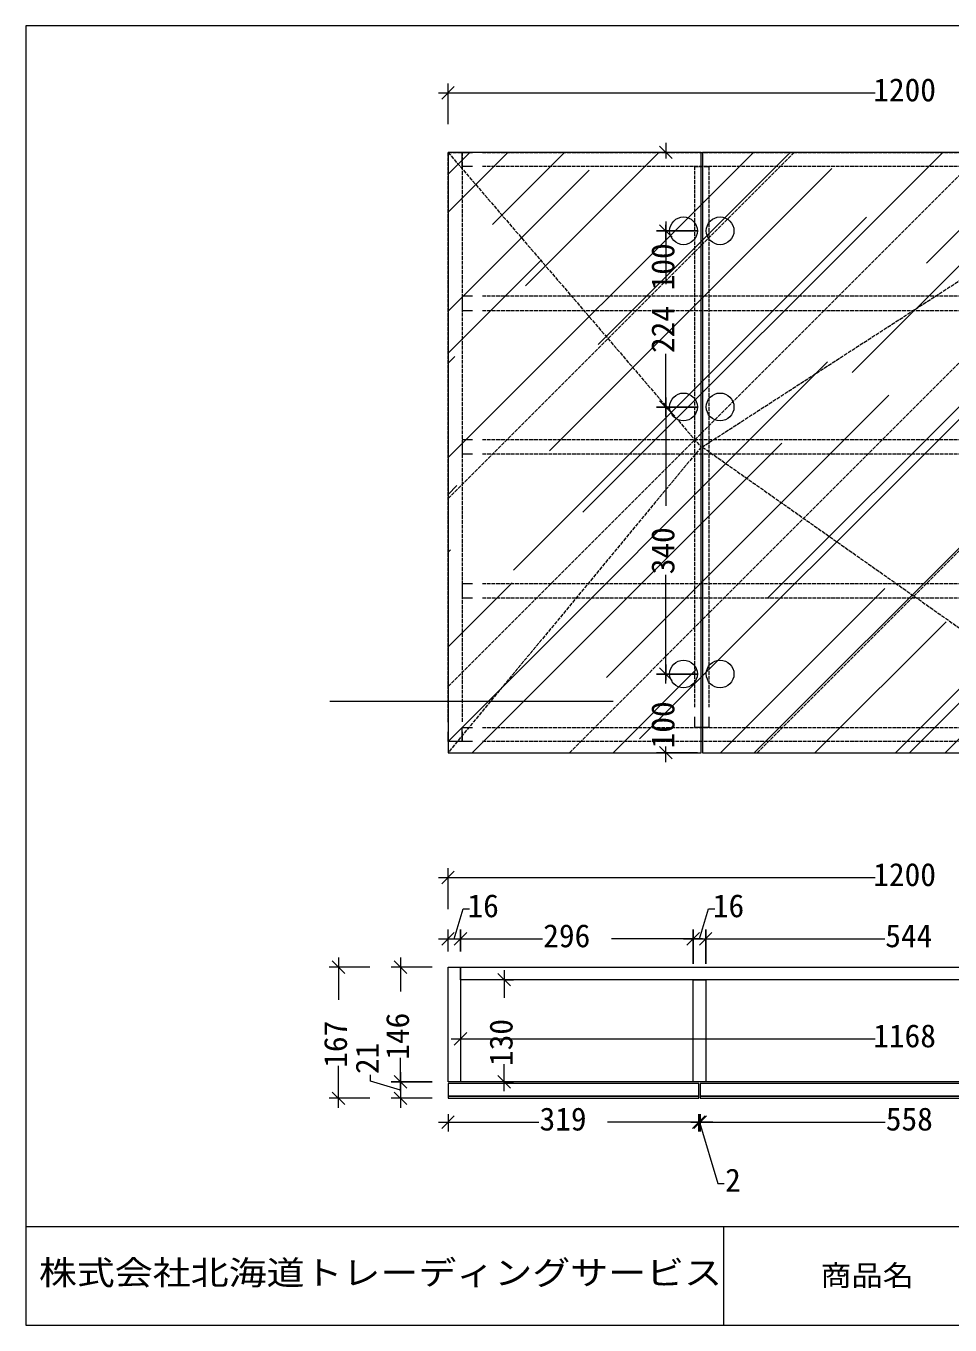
# Model space of a CAD drawing. Units: millimetres, scale not verified. Extents: x -1249 to 1249, y -827 to 827.
# Drawn here: x -1249 to -74, y -827 to 827 of the extents above; entities that cross this region are included whole.
import ezdxf
from ezdxf.enums import TextEntityAlignment as Align

# ---------------------------------------------------------------- set-up
doc = ezdxf.new("R2010")
doc.units = ezdxf.units.MM
doc.header["$LTSCALE"] = 6
doc.linetypes.add('USER1', pattern=[1, 0.8, -0.2])
doc.layers.add('0-0_0', color=1, linetype='Continuous', lineweight=18)
doc.styles.add('ＭＳ ゴシック', font='')
doc.styles.get('ＭＳ ゴシック').set_extended_font_data('MS Gothic')

msp = doc.modelspace()

# ---------------------------------------------------------------- linework, layer by layer
at = {"layer": '0-0_0'}
for p, q in [((-704.321, 749.368), (-720.331, 733.358)), ((-712.326, 701.339), (-712.326, 753.37)), ((-724.333, 741.363), (-168.724, 741.363)), ((-395.043, 665.681), (-447.074, 665.681)), ((-427.062, 657.676), (-443.072, 673.686)), ((-435.067, 677.688), (-435.067, 658.04)), ((-435.067, 577.627), (-435.067, 497.943)), ((-435.067, 553.613), (-435.067, 573.261)), ((-435.067, 329.477), (-435.067, 409.162)), ((-435.067, 353.492), (-435.067, 215.59)), ((-435.067, -10.365), (-435.067, 127.9)), ((-435.067, 13.649), (-435.067, -5.999)), ((-395.043, -98.419), (-447.074, -98.419)), ((-443.072, -90.414), (-427.062, -106.423)), ((-435.067, -110.426), (-435.067, -90.414)), ((-712.326, -297.448), (-712.326, -245.417)), ((-724.333, -257.424), (-168.724, -257.424)), ((-704.321, -249.419), (-720.331, -265.429)), ((-704.321, -327.285), (-720.331, -343.294)), ((-712.326, -351.299), (-712.326, -323.282)), ((-724.333, -335.289), (-684.309, -335.289)), ((-708.324, -335.289), (-592.253, -335.289)), ((-388.493, -335.289), (-504.2, -335.289)), ((-412.508, -335.289), (-372.484, -335.289)), ((-396.498, -335.289), (-156.717, -335.289)), ((-843.678, -379.316), (-859.688, -363.306)), ((-851.683, -359.304), (-851.683, -412.791)), ((-764.721, -379.316), (-780.731, -363.306)), ((-772.726, -359.304), (-772.726, -402.239)), ((-811.659, -371.311), (-863.69, -371.311)), ((-732.702, -371.311), (-784.734, -371.311)), ((-633.005, -395.326), (-649.015, -379.316)), ((-641.01, -375.314), (-641.01, -410.244)), ((-641.01, -387.321), (-629.003, -387.321)), ((-708.324, -462.639), (-168.724, -462.639)), ((-688.311, -454.634), (-704.321, -470.644)), ((-696.316, -462.639), (-696.316, -474.647)), ((-772.726, -529.225), (-772.726, -486.654)), ((-641.01, -529.225), (-641.01, -494.659)), ((-851.683, -550.329), (-851.683, -496.842)), ((-772.726, -505.211), (-772.726, -550.329)), ((-649.015, -509.213), (-633.005, -525.223)), ((-641.01, -517.218), (-629.003, -517.218)), ((-811.659, -538.322), (-863.69, -538.322)), ((-859.688, -530.317), (-843.678, -546.326)), ((-732.702, -538.322), (-784.734, -538.322)), ((-780.731, -530.317), (-764.721, -546.326)), ((-704.321, -560.517), (-720.331, -576.527)), ((-712.326, -558.334), (-712.326, -580.529)), ((-724.333, -568.522), (-596.62, -568.522)), ((-381.216, -568.522), (-509.294, -568.522)), ((-403.412, -568.522), (-155.989, -568.522))]:
    msp.add_line(p, q, dxfattribs=at)
at = {"layer": '0-0_0', "color": 4}
for p, q in [((-712.326, 589.635), (-636.28, 665.681)), ((-712.326, 638.028), (-684.673, 665.681)), ((-712.326, 277.082), (-323.727, 665.681)), ((-655.928, 573.989), (-564.236, 665.681)), ((-613.721, 495.76), (-444.163, 665.681)), ((-540.949, 207.585), (-82.854, 665.681)), ((-521.301, 421.169), (-277.153, 665.681)), ((-322.635, -98.419), (441.464, 665.681)), ((-305.898, 98.064), (261.719, 665.681)), ((-198.196, 385.511), (82.337, 665.681)), ((-103.593, 524.504), (37.219, 665.681)), ((-583.157, 285.814), (-224.03, 644.941)), ((-712.326, 463.74), (-532.945, 643.122)), ((-468.542, -80.59), (250.075, 637.664)), ((-629.003, 134.086), (-180.003, 583.085)), ((-142.89, -98.419), (487.674, 532.145)), ((-712.326, 409.889), (-593.345, 528.871)), ((-712.326, 397.154), (-703.593, 405.887)), ((-712.326, -84.228), (-229.488, 398.974)), ((-510.749, -2.724), (-151.259, 356.766)), ((-125.061, -98.419), (322.847, 349.489)), ((-681.762, -98.419), (-287.705, 295.638)), ((-712.326, 230.144), (-701.046, 241.788)), ((-712.326, 156.645), (-709.051, 159.92)), ((-79.943, -98.419), (176.576, 158.101)), ((-712.326, 36.208), (-630.822, 117.712)), ((-365.57, -98.419), (-156.717, 110.435)), ((-245.498, -98.419), (-78.487, 68.228)), ((-502.017, -98.419), (-395.771, 8.191))]:
    msp.add_line(p, q, dxfattribs=at)
at = {"layer": '0-0_0', "color": 4, "linetype": 'USER1'}
for p, q in [((-712.326, 225.05), (-271.695, 665.681)), ((-712.326, -14.004), (-32.641, 665.681)), ((-557.687, -98.419), (206.049, 665.681)), ((-318.997, -98.419), (445.103, 665.681))]:
    msp.add_line(p, q, dxfattribs=at)
at = {"layer": '0-0_0', "color": 7}
for p, q in [((-1249.379, -701.329), (1248.863, -701.329)), ((-361.932, -701.329), (-361.932, -826.86))]:
    msp.add_line(p, q, dxfattribs=at)
for points in [[(-1249.379, -826.86), (1248.863, -826.86), (1248.863, 826.506), (-1249.379, 826.506)], [(-712.326, -98.419), (-390.313, -98.419), (-390.313, 665.681), (-712.326, 665.681)], [(-388.493, -98.419), (163.478, -98.419), (163.478, 665.681), (-388.493, 665.681)], [(-712.326, -371.311), (-696.316, -371.311), (-696.316, -517.218), (-712.326, -517.218)], [(-712.326, -371.311), (487.674, -371.311), (487.674, -517.218), (-712.326, -517.218)], [(-696.316, -371.311), (471.664, -371.311), (471.664, -387.321), (-696.316, -387.321)], [(-400.501, -387.321), (-384.491, -387.321), (-384.491, -517.218), (-400.501, -517.218)], [(-393.224, -519.401), (-712.326, -519.401), (-712.326, -535.411), (-393.224, -535.411), (-712.326, -535.411), (-712.326, -538.322), (-393.224, -538.322)], [(166.752, -519.401), (-391.404, -519.401), (-391.404, -538.322), (166.752, -538.322)]]:
    msp.add_lwpolyline(points, close=True, dxfattribs=at)
at = {"layer": '0-0_0', "color": 7, "linetype": 'USER1', "lineweight": 15}
for points in [[(-712.326, -59.486), (-712.326, 665.681), (-694.497, 665.681), (-694.497, -59.486)], [(-712.326, 665.681), (-390.313, 290.544), (-712.326, -98.419)], [(-668.663, 665.681), (469.845, 665.681), (469.845, 647.488), (-668.663, 647.488)], [(-398.318, -40.565), (-398.318, 647.488), (-380.489, 647.488), (-380.489, -40.565)], [(163.478, 647.488), (-388.493, 290.544), (163.478, -98.419)], [(-668.663, 464.468), (469.845, 464.468), (469.845, 482.661), (-668.663, 482.661)], [(-668.663, 281.812), (469.845, 281.812), (469.845, 299.641), (-668.663, 299.641)], [(-668.663, 98.792), (469.845, 98.792), (469.845, 116.621), (-668.663, 116.621)], [(-668.663, -66.399), (469.845, -66.399), (469.845, -84.228), (-668.663, -84.228)]]:
    msp.add_lwpolyline(points, dxfattribs=at)
at = {"layer": '0-0_0', "color": 7, "lineweight": 15}
for points in [[(-681.034, 647.488), (-694.497, 647.488), (-694.497, 665.681), (-681.034, 665.681)], [(-681.034, 482.661), (-694.497, 482.661), (-694.497, 464.468), (-681.034, 464.468)], [(-681.034, 299.641), (-694.497, 299.641), (-694.497, 281.812), (-681.034, 281.812)], [(-681.034, 116.621), (-694.497, 116.621), (-694.497, 98.792), (-681.034, 98.792)], [(-380.489, -52.936), (-380.489, -66.399), (-398.318, -66.399), (-398.318, -52.936)], [(-694.497, -71.857), (-694.497, -84.228), (-712.326, -84.228), (-712.326, -71.857)], [(-681.034, -84.228), (-694.497, -84.228), (-694.497, -66.399), (-681.034, -66.399)]]:
    msp.add_lwpolyline(points, dxfattribs=at)
at = {"layer": '0-0_0'}
for points in [[(-447.074, 565.62), (-395.043, 565.62), (-447.074, 565.62)], [(-443.072, 573.625), (-427.062, 557.615), (-443.072, 573.625)], [(-443.072, 349.489), (-427.062, 333.48), (-443.072, 349.489)], [(-447.074, 341.484), (-395.043, 341.484), (-447.074, 341.484)], [(-447.074, 1.642), (-395.043, 1.642), (-447.074, 1.642)], [(-443.072, 9.647), (-427.062, -6.363), (-443.072, 9.647)], [(-502.381, -33.288), (-505.655, -33.288), (-862.599, -33.288)], [(-704.321, -335.289), (-693.042, -297.084), (-685.037, -297.084)], [(-392.496, -335.289), (-380.852, -297.084), (-372.848, -297.084)], [(-704.321, -343.294), (-688.311, -327.285), (-704.321, -343.294)], [(-696.316, -323.282), (-696.316, -351.299), (-696.316, -323.282)], [(-408.506, -343.294), (-392.496, -327.285), (-408.506, -343.294)], [(-400.501, -323.282), (-400.501, -367.309), (-400.501, -323.282)], [(-392.496, -343.294), (-376.486, -327.285), (-392.496, -343.294)], [(-384.491, -323.282), (-384.491, -367.309), (-384.491, -323.282)], [(-772.726, -527.77), (-810.931, -516.49), (-810.931, -508.485)], [(-780.731, -509.213), (-764.721, -525.223), (-780.731, -509.213)], [(-784.734, -517.218), (-732.702, -517.218), (-784.734, -517.218)], [(-385.219, -560.517), (-401.228, -576.527), (-385.219, -560.517)], [(-399.409, -576.527), (-383.399, -560.517), (-399.409, -576.527)], [(-393.224, -580.529), (-393.224, -558.334), (-393.224, -580.529)], [(-391.404, -580.529), (-391.404, -558.334), (-391.404, -580.529)], [(-375.395, -568.522), (-391.404, -568.522), (-393.224, -568.522), (-409.233, -568.522)], [(-392.496, -568.522), (-368.845, -646.751), (-360.84, -646.751)]]:
    msp.add_lwpolyline(points, dxfattribs=at)
at = {"layer": '0-0_0', "color": 7}
msp.add_lwpolyline([(166.752, -535.411), (-391.404, -535.411), (166.752, -535.411)], dxfattribs=at)
for centre in [(-412.69, 565.802), (-366.116, 565.802), (-412.69, 341.666), (-366.116, 341.666), (-412.69, 1.824), (-366.116, 1.824)]:
    msp.add_circle(centre, 17.647, dxfattribs=at)

# ---------------------------------------------------------------- texts
at = {"layer": '0-0_0', "color": 7, "style": 'ＭＳ ゴシック'}
for s, p in [('1200', (-171.271, 721.791)), ('1200', (-171.271, -276.996)), ('16', (-687.584, -316.657)), ('16', (-375.395, -316.657)), ('296', (-591.162, -354.861)), ('544', (-155.989, -354.861)), ('1168', (-171.271, -482.211)), ('319', (-595.892, -588.094)), ('558', (-155.261, -588.094)), ('2', (-359.749, -665.883))]:
    msp.add_text(s, height=29.33, dxfattribs=at).set_placement(p, align=Align.BOTTOM_LEFT)
for s, p in [('224 100', (-415.495, 410.253)), ('340', (-415.495, 128.628)), ('100', (-415.495, -92.961)), ('167', (-832.111, -499.389)), ('146', (-753.154, -489.201)), ('130', (-621.438, -497.206)), ('21', (-791.799, -507.394))]:
    msp.add_text(s, height=29.33, rotation=90, dxfattribs=at).set_placement(p, align=Align.BOTTOM_LEFT)
at = {"layer": '0-0_0', "color": 2, "style": 'ＭＳ ゴシック', "width": 1.15}
msp.add_text('株式会社北海道トレーディングサービス', height=30.79, dxfattribs=at).set_placement((-1233.01, -784.925), align=Align.BOTTOM_LEFT)
at = {"layer": '0-0_0', "color": 3, "style": 'ＭＳ ゴシック', "width": 1.1}
msp.add_text('商品名', height=26.39, dxfattribs=at).set_placement((-238.464, -784.925), align=Align.BOTTOM_LEFT)

doc.saveas('drawing.dxf')
